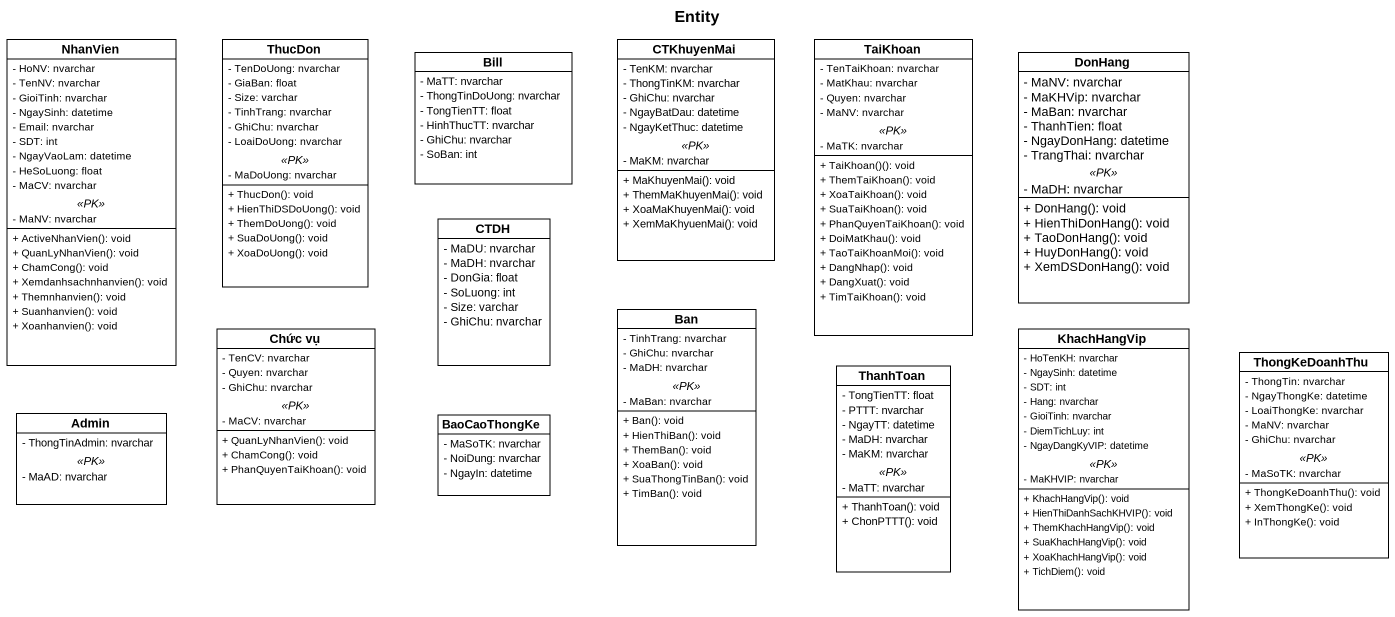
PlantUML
@startuml
title Entity
hide circle
hide empty members
skinparam classAttributeIconSize 0
class NhanVien {
  - HoNV: nvarchar
  - TenNV: nvarchar
  - GioiTinh: nvarchar
  - NgaySinh: datetime
  - Email: nvarchar
  - SDT: int
  - NgayVaoLam: datetime
  - HeSoLuong: float
  - MaCV: nvarchar
  .. <<PK>> ..
  - MaNV: nvarchar
  --
  + ActiveNhanVien(): void
  + QuanLyNhanVien(): void
  + ChamCong(): void
  + Xemdanhsachnhanvien(): void
  + Themnhanvien(): void
  + Suanhanvien(): void
  + Xoanhanvien(): void
}
class ThucDon {
  - TenDoUong: nvarchar
  - GiaBan: float
  - Size: varchar
  - TinhTrang: nvarchar
  - GhiChu: nvarchar
  - LoaiDoUong: nvarchar
  .. <<PK>> ..
  - MaDoUong: nvarchar
  --
  + ThucDon(): void
  + HienThiDSDoUong(): void
  + ThemDoUong(): void
  + SuaDoUong(): void
  + XoaDoUong(): void
}
class Bill {
  - MaTT: nvarchar
  - ThongTinDoUong: nvarchar
  - TongTienTT: float
  - HinhThucTT: nvarchar
  - GhiChu: nvarchar
  - SoBan: int
}
class CTKhuyenMai {
  - TenKM: nvarchar
  - ThongTinKM: nvarchar
  - GhiChu: nvarchar
  - NgayBatDau: datetime
  - NgayKetThuc: datetime
  .. <<PK>> ..
  - MaKM: nvarchar
  --
  + MaKhuyenMai(): void
  + ThemMaKhuyenMai(): void
  + XoaMaKhuyenMai(): void
  + XemMaKhyuenMai(): void
}
class TaiKhoan {
  - TenTaiKhoan: nvarchar
  - MatKhau: nvarchar
  - Quyen: nvarchar
  - MaNV: nvarchar
  .. <<PK>> ..
  - MaTK: nvarchar
  --
  + TaiKhoan()(): void
  + ThemTaiKhoan(): void
  + XoaTaiKhoan(): void
  + SuaTaiKhoan(): void
  + PhanQuyenTaiKhoan(): void
  + DoiMatKhau(): void
  + TaoTaiKhoanMoi(): void
  + DangNhap(): void
  + DangXuat(): void
  + TimTaiKhoan(): void
}
class DonHang {
  - MaNV: nvarchar
  - MaKHVip: nvarchar
  - MaBan: nvarchar
  - ThanhTien: float
  - NgayDonHang: datetime
  - TrangThai: nvarchar
  .. <<PK>> ..
  - MaDH: nvarchar
  --
  + DonHang(): void
  + HienThiDonHang(): void
  + TaoDonHang(): void
  + HuyDonHang(): void
  + XemDSDonHang(): void
}
class CTDH {
  - MaDU: nvarchar
  - MaDH: nvarchar
  - DonGia: float
  - SoLuong: int
  - Size: varchar
  - GhiChu: nvarchar
}
class Ban {
  - TinhTrang: nvarchar
  - GhiChu: nvarchar
  - MaDH: nvarchar
  .. <<PK>> ..
  - MaBan: nvarchar
  --
  + Ban(): void
  + HienThiBan(): void
  + ThemBan(): void
  + XoaBan(): void
  + SuaThongTinBan(): void
  + TimBan(): void
}
class "Chức vụ" as Chức_vụ {
  - TenCV: nvarchar
  - Quyen: nvarchar
  - GhiChu: nvarchar
  .. <<PK>> ..
  - MaCV: nvarchar
  --
  + QuanLyNhanVien(): void
  + ChamCong(): void
  + PhanQuyenTaiKhoan(): void
}
class ThanhToan {
  - TongTienTT: float
  - PTTT: nvarchar
  - NgayTT: datetime
  - MaDH: nvarchar
  - MaKM: nvarchar
  .. <<PK>> ..
  - MaTT: nvarchar
  --
  + ThanhToan(): void
  + ChonPTTT(): void
}
class KhachHangVip {
  - HoTenKH: nvarchar
  - NgaySinh: datetime
  - SDT: int
  - Hang: nvarchar
  - GioiTinh: nvarchar
  - DiemTichLuy: int
  - NgayDangKyVIP: datetime
  .. <<PK>> ..
  - MaKHVIP: nvarchar
  --
  + KhachHangVip(): void
  + HienThiDanhSachKHVIP(): void
  + ThemKhachHangVip(): void
  + SuaKhachHangVip(): void
  + XoaKhachHangVip(): void
  + TichDiem(): void
}
class ThongKeDoanhThu {
  - ThongTin: nvarchar
  - NgayThongKe: datetime
  - LoaiThongKe: nvarchar
  - MaNV: nvarchar
  - GhiChu: nvarchar
  .. <<PK>> ..
  - MaSoTK: nvarchar
  --
  + ThongKeDoanhThu(): void
  + XemThongKe(): void
  + InThongKe(): void
}
class Admin {
  - ThongTinAdmin: nvarchar
  .. <<PK>> ..
  - MaAD: nvarchar
}
class BaoCaoThongKe {
  - MaSoTK: nvarchar
  - NoiDung: nvarchar
  - NgayIn: datetime
}
@enduml
